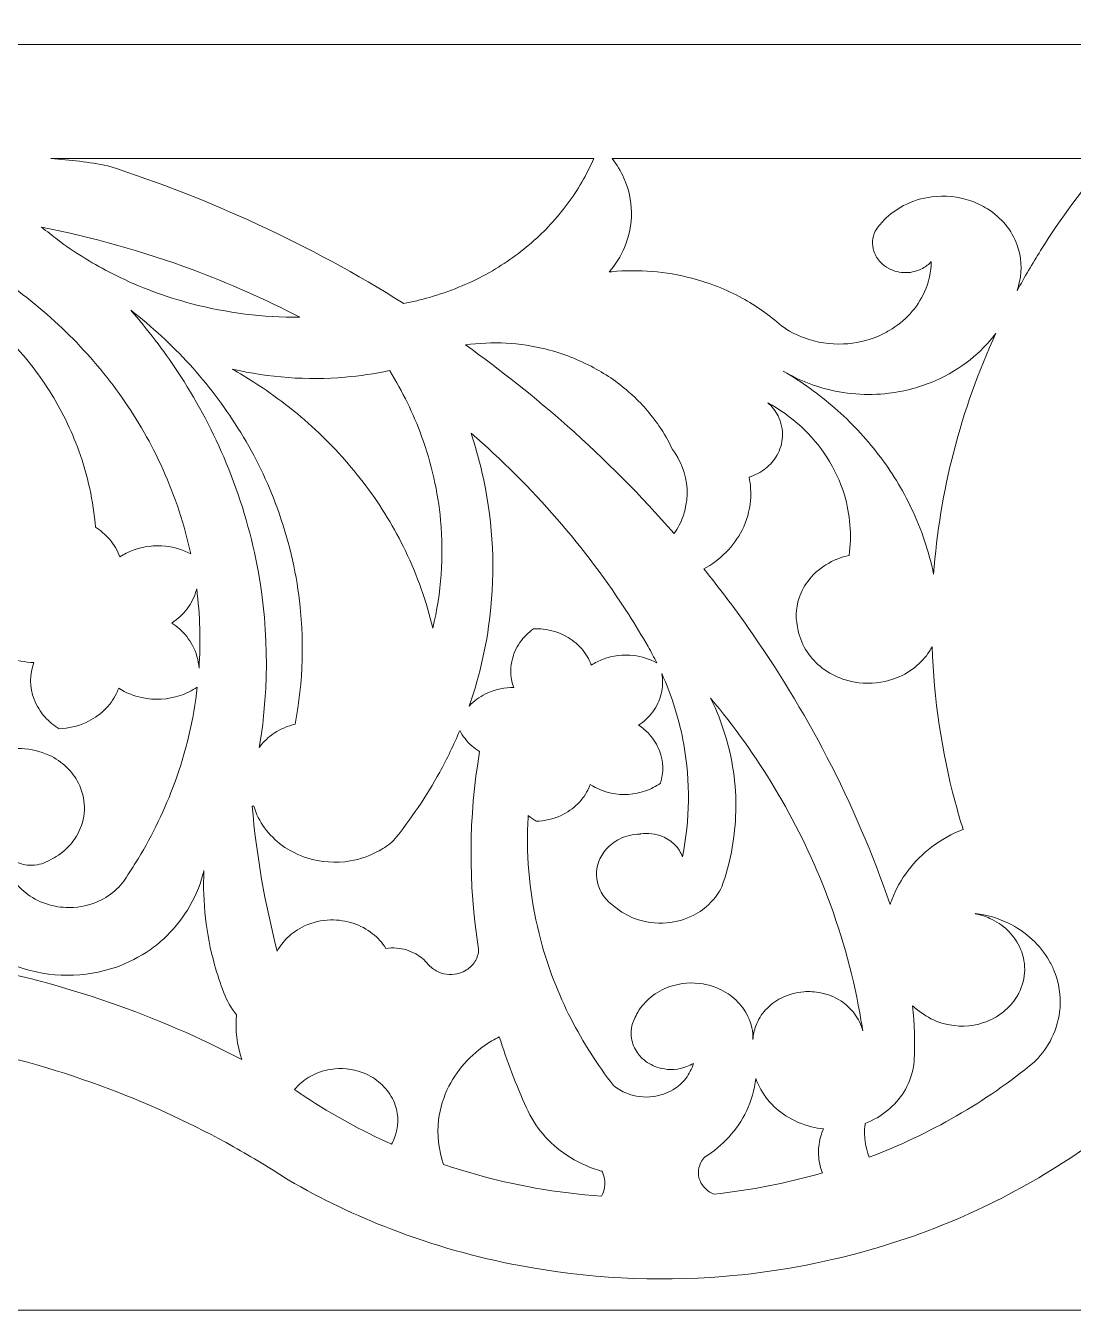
# Model space of a CAD drawing. Header units: millimetres. Extents: x 4600 to 4846, y 410 to 672.
# Drawn here: x 4747.3 to 4797.4, y 409.8 to 471.2 of the extents above; entities that cross this region are included whole.
import ezdxf

# ---------------------------------------------------------------- set-up
doc = ezdxf.new("R2010")
doc.units = ezdxf.units.MM
doc.header["$MEASUREMENT"] = 0
doc.layers.add('SITARA ALL', color=18, linetype='Continuous', true_color=0x000000)

msp = doc.modelspace()

# ---------------------------------------------------------------- linework, layer by layer
at = {"layer": 'SITARA ALL', "lineweight": 9}
for points, knots in [([(4600.273, 531.799), (4600.273, 531.799), (4844.273, 531.799), (4844.273, 531.799), (4844.273, 531.799), (4844.273, 409.799), (4844.273, 409.799), (4844.273, 409.799), (4600.273, 409.799), (4600.273, 409.799), (4600.273, 409.799), (4600.273, 531.799), (4600.273, 531.799)], [0, 0, 0, 0, 0.25, 0.25, 0.25, 0.5, 0.5, 0.5, 0.75, 0.75, 0.75, 1, 1, 1, 1]), ([(4702.275, 411.502), (4702.275, 411.502), (4702.417, 411.503), (4702.417, 411.503), (4703.358, 411.522), (4704.29, 411.686), (4705.18, 411.991), (4705.298, 412.032), (4705.416, 412.075), (4705.533, 412.121), (4706.31, 412.425), (4707.051, 412.817), (4707.739, 413.29), (4707.828, 413.351), (4707.915, 413.413), (4708.001, 413.476), (4708.774, 414.041), (4709.486, 414.682), (4710.129, 415.39), (4710.184, 415.451), (4710.239, 415.512), (4710.293, 415.574), (4711.071, 416.462), (4711.763, 417.422), (4712.36, 418.44), (4712.36, 418.44), (4712.413, 418.532), (4712.413, 418.532), (4712.427, 418.165), (4712.523, 417.807), (4712.694, 417.482), (4712.842, 417.2), (4713.04, 416.947), (4713.278, 416.735), (4713.531, 416.508), (4713.822, 416.326), (4714.138, 416.198), (4714.521, 416.043), (4714.931, 415.963), (4715.345, 415.963), (4715.786, 415.962), (4716.222, 416.053), (4716.626, 416.23), (4716.937, 416.366), (4717.223, 416.555), (4717.469, 416.788), (4717.644, 416.953), (4717.795, 417.142), (4717.92, 417.348), (4718.105, 417.652), (4718.221, 417.993), (4718.263, 418.347), (4718.31, 418.768), (4718.246, 419.194), (4718.078, 419.583), (4718.006, 419.75), (4717.916, 419.909), (4717.81, 420.058), (4720.059, 420.957), (4722.376, 421.676), (4724.739, 422.207), (4727.817, 422.898), (4730.958, 423.276), (4734.112, 423.332), (4737.513, 423.395), (4740.91, 423.086), (4744.244, 422.411), (4746.656, 421.922), (4749.026, 421.239), (4751.329, 420.368), (4753.366, 419.598), (4755.344, 418.678), (4757.246, 417.616), (4758.136, 417.119), (4759.007, 416.59), (4759.859, 416.031), (4761.442, 415.115), (4763.094, 414.327), (4764.802, 413.673), (4766.793, 412.911), (4768.848, 412.328), (4770.942, 411.933), (4774.146, 411.328), (4777.416, 411.155), (4780.665, 411.418), (4783.036, 411.609), (4785.382, 412.034), (4787.67, 412.685), (4789.544, 413.219), (4791.37, 413.908), (4793.13, 414.744), (4794.72, 415.5), (4796.249, 416.379), (4797.702, 417.374), (4798.182, 417.702), (4798.652, 418.043), (4799.114, 418.397), (4799.668, 418.863), (4800.166, 419.392), (4800.597, 419.974), (4801.034, 420.563), (4801.395, 421.205), (4801.671, 421.885), (4801.997, 422.689), (4802.194, 423.538), (4802.255, 424.404), (4802.269, 424.6), (4802.276, 424.796), (4802.275, 424.992), (4802.275, 424.992), (4802.273, 425.167), (4802.273, 425.167), (4802.273, 425.167), (4802.273, 470.299), (4802.273, 470.299), (4802.273, 470.299), (4702.275, 470.299), (4702.275, 470.299), (4702.275, 470.299), (4602.278, 470.299), (4602.278, 470.299), (4602.278, 470.299), (4602.278, 425.167), (4602.278, 425.167), (4602.278, 425.167), (4602.275, 424.992), (4602.275, 424.992), (4602.274, 424.052), (4602.434, 423.118), (4602.749, 422.232), (4602.997, 421.531), (4603.336, 420.866), (4603.755, 420.253), (4604.163, 419.656), (4604.64, 419.11), (4605.176, 418.625), (4605.262, 418.547), (4605.349, 418.471), (4605.437, 418.397), (4606.79, 417.362), (4608.22, 416.432), (4609.715, 415.615), (4611.373, 414.71), (4613.102, 413.942), (4614.885, 413.319), (4616.948, 412.597), (4619.071, 412.066), (4621.23, 411.732), (4625.228, 411.111), (4629.3, 411.158), (4633.282, 411.873), (4635.38, 412.249), (4637.439, 412.812), (4639.437, 413.555), (4641.169, 414.199), (4642.846, 414.981), (4644.453, 415.894), (4644.533, 415.94), (4644.612, 415.985), (4644.692, 416.031), (4646.452, 417.186), (4648.295, 418.211), (4650.205, 419.098), (4652.291, 420.067), (4654.448, 420.874), (4656.658, 421.514), (4659.324, 422.285), (4662.055, 422.815), (4664.816, 423.097), (4669.026, 423.528), (4673.277, 423.386), (4677.45, 422.674), (4679.969, 422.244), (4682.448, 421.605), (4684.86, 420.762), (4685.492, 420.542), (4686.119, 420.307), (4686.74, 420.058), (4686.543, 419.782), (4686.403, 419.47), (4686.33, 419.139), (4686.226, 418.67), (4686.265, 418.18), (4686.441, 417.733), (4686.493, 417.599), (4686.557, 417.47), (4686.631, 417.348), (4686.794, 417.078), (4687.004, 416.838), (4687.249, 416.64), (4687.522, 416.421), (4687.831, 416.25), (4688.163, 416.137), (4688.498, 416.022), (4688.851, 415.963), (4689.206, 415.963), (4689.641, 415.963), (4690.072, 416.051), (4690.472, 416.223), (4690.784, 416.358), (4691.071, 416.545), (4691.32, 416.778), (4691.553, 416.995), (4691.744, 417.253), (4691.886, 417.539), (4692.039, 417.848), (4692.125, 418.187), (4692.138, 418.532), (4692.728, 417.51), (4693.415, 416.547), (4694.187, 415.656), (4694.187, 415.656), (4694.258, 415.574), (4694.258, 415.574), (4694.884, 414.859), (4695.581, 414.209), (4696.338, 413.634), (4696.408, 413.581), (4696.478, 413.528), (4696.549, 413.476), (4697.216, 412.988), (4697.935, 412.579), (4698.694, 412.254), (4698.801, 412.208), (4698.909, 412.164), (4699.018, 412.121), (4699.834, 411.802), (4700.693, 411.604), (4701.566, 411.533), (4701.755, 411.517), (4701.944, 411.507), (4702.134, 411.503), (4702.134, 411.503), (4702.275, 411.502), (4702.275, 411.502)], [0, 0, 0, 0, 0.012821, 0.012821, 0.012821, 0.025641, 0.025641, 0.025641, 0.038462, 0.038462, 0.038462, 0.051282, 0.051282, 0.051282, 0.064103, 0.064103, 0.064103, 0.076923, 0.076923, 0.076923, 0.089744, 0.089744, 0.089744, 0.102564, 0.102564, 0.102564, 0.115385, 0.115385, 0.115385, 0.128205, 0.128205, 0.128205, 0.141026, 0.141026, 0.141026, 0.153846, 0.153846, 0.153846, 0.166667, 0.166667, 0.166667, 0.179487, 0.179487, 0.179487, 0.192308, 0.192308, 0.192308, 0.205128, 0.205128, 0.205128, 0.217949, 0.217949, 0.217949, 0.230769, 0.230769, 0.230769, 0.24359, 0.24359, 0.24359, 0.25641, 0.25641, 0.25641, 0.269231, 0.269231, 0.269231, 0.282051, 0.282051, 0.282051, 0.294872, 0.294872, 0.294872, 0.307692, 0.307692, 0.307692, 0.320513, 0.320513, 0.320513, 0.333333, 0.333333, 0.333333, 0.346154, 0.346154, 0.346154, 0.358974, 0.358974, 0.358974, 0.371795, 0.371795, 0.371795, 0.384615, 0.384615, 0.384615, 0.397436, 0.397436, 0.397436, 0.410256, 0.410256, 0.410256, 0.423077, 0.423077, 0.423077, 0.435897, 0.435897, 0.435897, 0.448718, 0.448718, 0.448718, 0.461538, 0.461538, 0.461538, 0.474359, 0.474359, 0.474359, 0.487179, 0.487179, 0.487179, 0.5, 0.5, 0.5, 0.512821, 0.512821, 0.512821, 0.525641, 0.525641, 0.525641, 0.538462, 0.538462, 0.538462, 0.551282, 0.551282, 0.551282, 0.564103, 0.564103, 0.564103, 0.576923, 0.576923, 0.576923, 0.589744, 0.589744, 0.589744, 0.602564, 0.602564, 0.602564, 0.615385, 0.615385, 0.615385, 0.628205, 0.628205, 0.628205, 0.641026, 0.641026, 0.641026, 0.653846, 0.653846, 0.653846, 0.666667, 0.666667, 0.666667, 0.679487, 0.679487, 0.679487, 0.692308, 0.692308, 0.692308, 0.705128, 0.705128, 0.705128, 0.717949, 0.717949, 0.717949, 0.730769, 0.730769, 0.730769, 0.74359, 0.74359, 0.74359, 0.75641, 0.75641, 0.75641, 0.769231, 0.769231, 0.769231, 0.782051, 0.782051, 0.782051, 0.794872, 0.794872, 0.794872, 0.807692, 0.807692, 0.807692, 0.820513, 0.820513, 0.820513, 0.833333, 0.833333, 0.833333, 0.846154, 0.846154, 0.846154, 0.858974, 0.858974, 0.858974, 0.871795, 0.871795, 0.871795, 0.884615, 0.884615, 0.884615, 0.897436, 0.897436, 0.897436, 0.910256, 0.910256, 0.910256, 0.923077, 0.923077, 0.923077, 0.935897, 0.935897, 0.935897, 0.948718, 0.948718, 0.948718, 0.961538, 0.961538, 0.961538, 0.974359, 0.974359, 0.974359, 0.987179, 0.987179, 0.987179, 1, 1, 1, 1]), ([(4765.381, 457.926), (4763.139, 459.333), (4760.81, 460.595), (4758.406, 461.705), (4756.072, 462.783), (4753.676, 463.719), (4751.229, 464.508), (4750.331, 464.68), (4749.423, 464.796), (4748.511, 464.856), (4748.511, 464.856), (4774.472, 464.856), (4774.472, 464.856), (4774.135, 464.081), (4773.71, 463.347), (4773.204, 462.67), (4772.706, 462.002), (4772.137, 461.39), (4771.508, 460.843), (4770.84, 460.263), (4770.112, 459.757), (4769.336, 459.331), (4768.476, 458.86), (4767.565, 458.486), (4766.621, 458.218), (4766.213, 458.101), (4765.799, 458.004), (4765.381, 457.926)], [0, 0, 0, 0, 0.111111, 0.111111, 0.111111, 0.222222, 0.222222, 0.222222, 0.333333, 0.333333, 0.333333, 0.444444, 0.444444, 0.444444, 0.555556, 0.555556, 0.555556, 0.666667, 0.666667, 0.666667, 0.777778, 0.777778, 0.777778, 0.888889, 0.888889, 0.888889, 1, 1, 1, 1]), ([(4783.445, 456.86), (4782.872, 457.371), (4782.242, 457.815), (4781.568, 458.182), (4780.809, 458.595), (4780.004, 458.914), (4779.168, 459.132), (4777.918, 459.459), (4776.622, 459.565), (4775.336, 459.445), (4775.293, 459.441), (4775.25, 459.437), (4775.207, 459.433), (4775.513, 459.784), (4775.762, 460.182), (4775.944, 460.61), (4776.168, 461.139), (4776.281, 461.709), (4776.274, 462.284), (4776.266, 462.846), (4776.144, 463.401), (4775.916, 463.915), (4775.766, 464.251), (4775.576, 464.567), (4775.349, 464.856), (4775.349, 464.856), (4799.091, 464.856), (4799.091, 464.856), (4797.899, 463.474), (4796.813, 462.004), (4795.843, 460.457), (4795.449, 459.829), (4795.076, 459.189), (4794.722, 458.537), (4794.765, 458.683), (4794.802, 458.831), (4794.833, 458.979), (4794.964, 459.556), (4794.927, 460.158), (4794.725, 460.714), (4794.596, 461.073), (4794.405, 461.406), (4794.161, 461.699), (4793.917, 461.992), (4793.628, 462.244), (4793.305, 462.447), (4793.053, 462.605), (4792.785, 462.734), (4792.504, 462.832), (4791.905, 463.038), (4791.267, 463.104), (4790.638, 463.024), (4790.167, 462.964), (4789.711, 462.822), (4789.289, 462.603), (4788.942, 462.423), (4788.626, 462.189), (4788.353, 461.91), (4788.193, 461.747), (4788.051, 461.569), (4787.927, 461.378), (4787.789, 461.081), (4787.768, 460.743), (4787.869, 460.43), (4787.935, 460.226), (4788.048, 460.04), (4788.198, 459.886), (4788.31, 459.772), (4788.439, 459.675), (4788.58, 459.6), (4788.834, 459.465), (4789.119, 459.396), (4789.407, 459.4), (4789.684, 459.403), (4789.957, 459.474), (4790.2, 459.606), (4790.357, 459.691), (4790.498, 459.803), (4790.616, 459.936), (4790.609, 459.435), (4790.499, 458.94), (4790.293, 458.483), (4790.121, 458.099), (4789.888, 457.746), (4789.603, 457.436), (4789.313, 457.12), (4788.977, 456.848), (4788.606, 456.631), (4788.44, 456.534), (4788.268, 456.447), (4788.091, 456.371), (4787.558, 456.143), (4786.988, 456.015), (4786.41, 455.99), (4785.776, 455.963), (4785.143, 456.06), (4784.548, 456.277), (4784.155, 456.419), (4783.784, 456.616), (4783.445, 456.86)], [0, 0, 0, 0, 0.030303, 0.030303, 0.030303, 0.060606, 0.060606, 0.060606, 0.090909, 0.090909, 0.090909, 0.121212, 0.121212, 0.121212, 0.151515, 0.151515, 0.151515, 0.181818, 0.181818, 0.181818, 0.212121, 0.212121, 0.212121, 0.242424, 0.242424, 0.242424, 0.272727, 0.272727, 0.272727, 0.30303, 0.30303, 0.30303, 0.333333, 0.333333, 0.333333, 0.363636, 0.363636, 0.363636, 0.393939, 0.393939, 0.393939, 0.424242, 0.424242, 0.424242, 0.454545, 0.454545, 0.454545, 0.484848, 0.484848, 0.484848, 0.515152, 0.515152, 0.515152, 0.545455, 0.545455, 0.545455, 0.575758, 0.575758, 0.575758, 0.606061, 0.606061, 0.606061, 0.636364, 0.636364, 0.636364, 0.666667, 0.666667, 0.666667, 0.69697, 0.69697, 0.69697, 0.727273, 0.727273, 0.727273, 0.757576, 0.757576, 0.757576, 0.787879, 0.787879, 0.787879, 0.818182, 0.818182, 0.818182, 0.848485, 0.848485, 0.848485, 0.878788, 0.878788, 0.878788, 0.909091, 0.909091, 0.909091, 0.939394, 0.939394, 0.939394, 0.969697, 0.969697, 0.969697, 1, 1, 1, 1]), ([(4751.805, 445.811), (4751.693, 446.122), (4751.524, 446.41), (4751.307, 446.66), (4751.115, 446.882), (4750.892, 447.074), (4750.643, 447.23), (4750.54, 448.479), (4750.271, 449.708), (4749.843, 450.886), (4749.479, 451.891), (4749.006, 452.852), (4748.434, 453.754), (4747.879, 454.629), (4747.238, 455.446), (4746.521, 456.193), (4745.792, 456.951), (4744.993, 457.638), (4744.133, 458.244), (4743.219, 458.89), (4742.244, 459.445), (4741.222, 459.902), (4741.179, 459.921), (4741.136, 459.941), (4741.093, 459.96), (4740.049, 460.253), (4738.959, 460.35), (4737.879, 460.245), (4737.243, 460.184), (4736.615, 460.052), (4736.007, 459.852), (4736.605, 460.235), (4737.251, 460.538), (4737.928, 460.755), (4738.843, 461.048), (4739.801, 461.185), (4740.762, 461.161), (4741.664, 461.14), (4742.557, 460.977), (4743.408, 460.677), (4744.066, 460.446), (4744.691, 460.131), (4745.268, 459.74), (4745.501, 459.581), (4745.726, 459.41), (4745.941, 459.227), (4747.046, 458.488), (4748.086, 457.656), (4749.049, 456.741), (4749.991, 455.845), (4750.853, 454.868), (4751.625, 453.821), (4752.401, 452.767), (4753.078, 451.643), (4753.646, 450.464), (4754.262, 449.185), (4754.742, 447.845), (4755.078, 446.467), (4755.119, 446.298), (4755.158, 446.128), (4755.195, 445.958), (4754.818, 446.156), (4754.408, 446.28), (4753.986, 446.324), (4753.463, 446.379), (4752.934, 446.313), (4752.44, 446.131), (4752.218, 446.048), (4752.005, 445.941), (4751.805, 445.811)], [0, 0, 0, 0, 0.043478, 0.043478, 0.043478, 0.086957, 0.086957, 0.086957, 0.130435, 0.130435, 0.130435, 0.173913, 0.173913, 0.173913, 0.217391, 0.217391, 0.217391, 0.26087, 0.26087, 0.26087, 0.304348, 0.304348, 0.304348, 0.347826, 0.347826, 0.347826, 0.391304, 0.391304, 0.391304, 0.434783, 0.434783, 0.434783, 0.478261, 0.478261, 0.478261, 0.521739, 0.521739, 0.521739, 0.565217, 0.565217, 0.565217, 0.608696, 0.608696, 0.608696, 0.652174, 0.652174, 0.652174, 0.695652, 0.695652, 0.695652, 0.73913, 0.73913, 0.73913, 0.782609, 0.782609, 0.782609, 0.826087, 0.826087, 0.826087, 0.869565, 0.869565, 0.869565, 0.913043, 0.913043, 0.913043, 0.956522, 0.956522, 0.956522, 1, 1, 1, 1]), ([(4749.129, 460.751), (4749.129, 460.751), (4748.835, 460.964), (4748.835, 460.964), (4748.58, 461.17), (4748.322, 461.372), (4748.06, 461.57), (4750.512, 461.092), (4752.922, 460.415), (4755.265, 459.548), (4757.025, 458.895), (4758.744, 458.133), (4760.409, 457.266), (4758.666, 457.256), (4756.929, 457.474), (4755.242, 457.917), (4753.984, 458.246), (4752.762, 458.703), (4751.596, 459.28), (4750.737, 459.705), (4749.912, 460.197), (4749.129, 460.751)], [0, 0, 0, 0, 0.142857, 0.142857, 0.142857, 0.285714, 0.285714, 0.285714, 0.428571, 0.428571, 0.428571, 0.571429, 0.571429, 0.571429, 0.714286, 0.714286, 0.714286, 0.857143, 0.857143, 0.857143, 1, 1, 1, 1]), ([(4758.475, 436.701), (4758.975, 439.689), (4758.918, 442.744), (4758.307, 445.711), (4757.962, 447.386), (4757.448, 449.021), (4756.772, 450.592), (4756.158, 452.017), (4755.419, 453.385), (4754.563, 454.679), (4753.885, 455.703), (4753.14, 456.68), (4752.331, 457.603), (4753.341, 456.818), (4754.283, 455.949), (4755.146, 455.004), (4756.005, 454.063), (4756.778, 453.047), (4757.456, 451.969), (4758.166, 450.841), (4758.763, 449.645), (4759.24, 448.4), (4759.785, 446.974), (4760.162, 445.49), (4760.364, 443.977), (4760.636, 441.928), (4760.577, 439.848), (4760.191, 437.818), (4759.835, 437.736), (4759.497, 437.591), (4759.192, 437.39), (4758.925, 437.213), (4758.69, 436.99), (4758.498, 436.733), (4758.498, 436.733), (4758.475, 436.701), (4758.475, 436.701)], [0, 0, 0, 0, 0.083333, 0.083333, 0.083333, 0.166667, 0.166667, 0.166667, 0.25, 0.25, 0.25, 0.333333, 0.333333, 0.333333, 0.416667, 0.416667, 0.416667, 0.5, 0.5, 0.5, 0.583333, 0.583333, 0.583333, 0.666667, 0.666667, 0.666667, 0.75, 0.75, 0.75, 0.833333, 0.833333, 0.833333, 0.916667, 0.916667, 0.916667, 1, 1, 1, 1]), ([(4790.725, 444.984), (4790.501, 446.067), (4790.148, 447.118), (4789.673, 448.116), (4789.235, 449.036), (4788.702, 449.907), (4788.081, 450.714), (4787.465, 451.516), (4786.771, 452.255), (4786.009, 452.92), (4785.243, 453.589), (4784.415, 454.184), (4783.537, 454.698), (4784.13, 454.341), (4784.768, 454.065), (4785.434, 453.878), (4786.46, 453.59), (4787.532, 453.508), (4788.59, 453.636), (4789.361, 453.729), (4790.115, 453.934), (4790.826, 454.246), (4791.413, 454.503), (4791.965, 454.834), (4792.467, 455.233), (4792.925, 455.596), (4793.335, 456.015), (4793.687, 456.481), (4793.687, 456.481), (4793.709, 456.51), (4793.709, 456.51), (4792.867, 454.683), (4792.19, 452.784), (4791.687, 450.836), (4791.191, 448.918), (4790.869, 446.96), (4790.725, 444.984)], [0, 0, 0, 0, 0.083333, 0.083333, 0.083333, 0.166667, 0.166667, 0.166667, 0.25, 0.25, 0.25, 0.333333, 0.333333, 0.333333, 0.416667, 0.416667, 0.416667, 0.5, 0.5, 0.5, 0.583333, 0.583333, 0.583333, 0.666667, 0.666667, 0.666667, 0.75, 0.75, 0.75, 0.833333, 0.833333, 0.833333, 0.916667, 0.916667, 0.916667, 1, 1, 1, 1]), ([(4778.319, 446.927), (4776.726, 448.748), (4775.018, 450.466), (4773.206, 452.071), (4771.652, 453.448), (4770.026, 454.742), (4768.336, 455.947), (4769.628, 456.126), (4770.943, 456.054), (4772.209, 455.736), (4772.998, 455.538), (4773.759, 455.243), (4774.475, 454.856), (4775.11, 454.513), (4775.703, 454.097), (4776.24, 453.615), (4776.75, 453.159), (4777.203, 452.644), (4777.589, 452.08), (4777.835, 451.721), (4778.051, 451.344), (4778.236, 450.951), (4778.485, 450.619), (4778.674, 450.246), (4778.794, 449.849), (4779, 449.167), (4778.983, 448.437), (4778.747, 447.765), (4778.642, 447.468), (4778.498, 447.186), (4778.319, 446.927)], [0, 0, 0, 0, 0.1, 0.1, 0.1, 0.2, 0.2, 0.2, 0.3, 0.3, 0.3, 0.4, 0.4, 0.4, 0.5, 0.5, 0.5, 0.6, 0.6, 0.6, 0.7, 0.7, 0.7, 0.8, 0.8, 0.8, 0.9, 0.9, 0.9, 1, 1, 1, 1]), ([(4766.773, 442.412), (4766.471, 443.684), (4766.033, 444.919), (4765.466, 446.096), (4764.938, 447.191), (4764.306, 448.232), (4763.578, 449.206), (4762.853, 450.174), (4762.042, 451.074), (4761.155, 451.895), (4760.244, 452.737), (4759.261, 453.496), (4758.217, 454.164), (4757.876, 454.383), (4757.528, 454.592), (4757.174, 454.791), (4758.943, 454.379), (4760.765, 454.248), (4762.574, 454.404), (4763.284, 454.465), (4763.989, 454.57), (4764.686, 454.718), (4764.686, 454.718), (4764.711, 454.701), (4764.711, 454.701), (4765.329, 453.715), (4765.841, 452.667), (4766.24, 451.575), (4766.713, 450.281), (4767.017, 448.931), (4767.144, 447.56), (4767.302, 445.835), (4767.177, 444.096), (4766.773, 442.412)], [0, 0, 0, 0, 0.090909, 0.090909, 0.090909, 0.181818, 0.181818, 0.181818, 0.272727, 0.272727, 0.272727, 0.363636, 0.363636, 0.363636, 0.454545, 0.454545, 0.454545, 0.545455, 0.545455, 0.545455, 0.636364, 0.636364, 0.636364, 0.727273, 0.727273, 0.727273, 0.818182, 0.818182, 0.818182, 0.909091, 0.909091, 0.909091, 1, 1, 1, 1]), ([(4788.648, 429.19), (4787.816, 431.614), (4786.806, 433.972), (4785.624, 436.245), (4784.504, 438.401), (4783.239, 440.477), (4781.836, 442.461), (4781.166, 443.408), (4780.466, 444.335), (4779.738, 445.238), (4780.131, 445.451), (4780.49, 445.72), (4780.804, 446.038), (4781.111, 446.347), (4781.367, 446.702), (4781.564, 447.091), (4781.787, 447.531), (4781.924, 448.01), (4781.968, 448.503), (4782.001, 448.879), (4781.977, 449.257), (4781.899, 449.626), (4782.186, 449.715), (4782.455, 449.857), (4782.692, 450.043), (4782.908, 450.214), (4783.09, 450.424), (4783.229, 450.662), (4783.387, 450.935), (4783.479, 451.242), (4783.496, 451.557), (4783.513, 451.9), (4783.44, 452.242), (4783.285, 452.549), (4783.163, 452.79), (4782.996, 453.005), (4782.794, 453.185), (4783.369, 452.869), (4783.904, 452.484), (4784.386, 452.04), (4784.857, 451.607), (4785.271, 451.116), (4785.619, 450.58), (4785.981, 450.021), (4786.263, 449.415), (4786.456, 448.778), (4786.74, 447.84), (4786.817, 446.852), (4786.683, 445.882), (4786.292, 445.8), (4785.919, 445.651), (4785.579, 445.441), (4785.283, 445.259), (4785.02, 445.029), (4784.8, 444.76), (4784.578, 444.491), (4784.407, 444.183), (4784.296, 443.853), (4784.126, 443.343), (4784.111, 442.795), (4784.255, 442.277), (4784.331, 441.917), (4784.474, 441.575), (4784.678, 441.268), (4784.874, 440.974), (4785.117, 440.714), (4785.398, 440.5), (4785.707, 440.264), (4786.053, 440.082), (4786.422, 439.96), (4786.66, 439.881), (4786.905, 439.827), (4787.153, 439.798), (4787.714, 439.731), (4788.283, 439.793), (4788.816, 439.979), (4789.182, 440.106), (4789.524, 440.293), (4789.828, 440.533), (4790.103, 440.75), (4790.34, 441.011), (4790.529, 441.305), (4790.574, 441.376), (4790.617, 441.448), (4790.656, 441.523), (4790.739, 439.018), (4791.108, 436.531), (4791.755, 434.109), (4791.873, 433.666), (4792, 433.226), (4792.136, 432.788), (4791.602, 432.576), (4791.099, 432.293), (4790.64, 431.947), (4790.214, 431.626), (4789.833, 431.248), (4789.509, 430.825), (4789.182, 430.399), (4788.92, 429.928), (4788.73, 429.426), (4788.701, 429.348), (4788.673, 429.269), (4788.648, 429.19)], [0, 0, 0, 0, 0.029412, 0.029412, 0.029412, 0.058824, 0.058824, 0.058824, 0.088235, 0.088235, 0.088235, 0.117647, 0.117647, 0.117647, 0.147059, 0.147059, 0.147059, 0.176471, 0.176471, 0.176471, 0.205882, 0.205882, 0.205882, 0.235294, 0.235294, 0.235294, 0.264706, 0.264706, 0.264706, 0.294118, 0.294118, 0.294118, 0.323529, 0.323529, 0.323529, 0.352941, 0.352941, 0.352941, 0.382353, 0.382353, 0.382353, 0.411765, 0.411765, 0.411765, 0.441176, 0.441176, 0.441176, 0.470588, 0.470588, 0.470588, 0.5, 0.5, 0.5, 0.529412, 0.529412, 0.529412, 0.558824, 0.558824, 0.558824, 0.588235, 0.588235, 0.588235, 0.617647, 0.617647, 0.617647, 0.647059, 0.647059, 0.647059, 0.676471, 0.676471, 0.676471, 0.705882, 0.705882, 0.705882, 0.735294, 0.735294, 0.735294, 0.764706, 0.764706, 0.764706, 0.794118, 0.794118, 0.794118, 0.823529, 0.823529, 0.823529, 0.852941, 0.852941, 0.852941, 0.882353, 0.882353, 0.882353, 0.911765, 0.911765, 0.911765, 0.941176, 0.941176, 0.941176, 0.970588, 0.970588, 0.970588, 1, 1, 1, 1]), ([(4768.511, 438.678), (4769.046, 440.204), (4769.396, 441.79), (4769.553, 443.4), (4769.763, 445.569), (4769.618, 447.758), (4769.123, 449.881), (4768.978, 450.503), (4768.804, 451.118), (4768.601, 451.724), (4770.066, 450.462), (4771.439, 449.096), (4772.71, 447.637), (4773.965, 446.196), (4775.112, 444.664), (4776.142, 443.054), (4776.463, 442.551), (4776.773, 442.041), (4777.07, 441.524), (4777.216, 441.268), (4777.354, 441.008), (4777.485, 440.744), (4777.141, 440.934), (4776.764, 441.054), (4776.374, 441.1), (4775.881, 441.158), (4775.382, 441.098), (4774.918, 440.924), (4774.72, 440.849), (4774.531, 440.753), (4774.353, 440.638), (4774.248, 440.929), (4774.088, 441.198), (4773.882, 441.43), (4773.671, 441.669), (4773.419, 441.869), (4773.138, 442.021), (4772.801, 442.203), (4772.432, 442.318), (4772.051, 442.361), (4771.9, 442.378), (4771.747, 442.384), (4771.595, 442.378), (4771.339, 442.199), (4771.117, 441.976), (4770.939, 441.72), (4770.75, 441.449), (4770.619, 441.142), (4770.552, 440.818), (4770.469, 440.404), (4770.499, 439.974), (4770.641, 439.576), (4770.217, 439.576), (4769.798, 439.488), (4769.41, 439.316), (4769.109, 439.183), (4768.835, 438.997), (4768.599, 438.768), (4768.569, 438.739), (4768.539, 438.709), (4768.511, 438.678)], [0, 0, 0, 0, 0.05, 0.05, 0.05, 0.1, 0.1, 0.1, 0.15, 0.15, 0.15, 0.2, 0.2, 0.2, 0.25, 0.25, 0.25, 0.3, 0.3, 0.3, 0.35, 0.35, 0.35, 0.4, 0.4, 0.4, 0.45, 0.45, 0.45, 0.5, 0.5, 0.5, 0.55, 0.55, 0.55, 0.6, 0.6, 0.6, 0.65, 0.65, 0.65, 0.7, 0.7, 0.7, 0.75, 0.75, 0.75, 0.8, 0.8, 0.8, 0.85, 0.85, 0.85, 0.9, 0.9, 0.9, 0.95, 0.95, 0.95, 1, 1, 1, 1]), ([(4755.592, 440.489), (4755.568, 440.872), (4755.462, 441.245), (4755.281, 441.583), (4755.121, 441.879), (4754.912, 442.145), (4754.661, 442.368), (4754.545, 442.473), (4754.421, 442.568), (4754.291, 442.653), (4754.57, 442.835), (4754.816, 443.063), (4755.018, 443.328), (4755.223, 443.597), (4755.375, 443.902), (4755.466, 444.228), (4755.471, 444.246), (4755.476, 444.265), (4755.481, 444.284), (4755.64, 443.026), (4755.677, 441.754), (4755.592, 440.489)], [0, 0, 0, 0, 0.142857, 0.142857, 0.142857, 0.285714, 0.285714, 0.285714, 0.428571, 0.428571, 0.428571, 0.571429, 0.571429, 0.571429, 0.714286, 0.714286, 0.714286, 0.857143, 0.857143, 0.857143, 1, 1, 1, 1]), ([(4752.191, 430.617), (4752.03, 430.331), (4751.82, 430.074), (4751.573, 429.858), (4751.3, 429.62), (4750.989, 429.43), (4750.653, 429.296), (4750.2, 429.116), (4749.714, 429.033), (4749.227, 429.054), (4749.056, 429.062), (4748.886, 429.081), (4748.719, 429.113), (4748.332, 429.187), (4747.961, 429.328), (4747.624, 429.53), (4747.329, 429.707), (4747.066, 429.932), (4746.846, 430.197), (4746.629, 430.457), (4746.462, 430.755), (4746.353, 431.076), (4746.278, 431.299), (4746.233, 431.53), (4746.219, 431.764), (4746.334, 431.592), (4746.484, 431.445), (4746.659, 431.334), (4746.876, 431.196), (4747.122, 431.11), (4747.378, 431.083), (4747.689, 431.049), (4748.004, 431.1), (4748.288, 431.233), (4748.337, 431.256), (4748.384, 431.281), (4748.43, 431.308), (4748.738, 431.453), (4749.021, 431.647), (4749.267, 431.883), (4749.507, 432.115), (4749.705, 432.387), (4749.851, 432.687), (4750.028, 433.052), (4750.117, 433.453), (4750.111, 433.859), (4750.104, 434.256), (4750.007, 434.646), (4749.827, 434.999), (4749.684, 435.279), (4749.495, 435.534), (4749.269, 435.752), (4749.018, 435.993), (4748.729, 436.191), (4748.414, 436.337), (4748, 436.528), (4747.552, 436.633), (4747.097, 436.647), (4746.615, 436.663), (4746.136, 436.577), (4745.691, 436.395), (4745.359, 436.259), (4745.054, 436.068), (4744.786, 435.83), (4744.608, 435.671), (4744.45, 435.49), (4744.317, 435.292), (4744.739, 436.517), (4744.987, 437.795), (4745.053, 439.089), (4745.109, 440.182), (4745.033, 441.278), (4744.828, 442.353), (4745.007, 442.055), (4745.236, 441.79), (4745.504, 441.567), (4745.797, 441.325), (4746.128, 441.133), (4746.484, 440.999), (4746.869, 440.854), (4747.276, 440.775), (4747.687, 440.765), (4747.482, 440.196), (4747.488, 439.572), (4747.704, 439.006), (4747.823, 438.694), (4747.999, 438.408), (4748.223, 438.16), (4748.419, 437.941), (4748.647, 437.753), (4748.899, 437.602), (4749.344, 437.615), (4749.782, 437.716), (4750.187, 437.899), (4750.509, 438.044), (4750.804, 438.243), (4751.059, 438.487), (4751.298, 438.715), (4751.494, 438.984), (4751.64, 439.28), (4751.681, 439.364), (4751.717, 439.449), (4751.749, 439.537), (4752.09, 439.32), (4752.466, 439.167), (4752.861, 439.084), (4753.471, 438.955), (4754.104, 438.991), (4754.695, 439.188), (4754.984, 439.284), (4755.258, 439.42), (4755.51, 439.592), (4755.332, 438.033), (4754.97, 436.501), (4754.431, 435.027), (4753.967, 433.756), (4753.379, 432.534), (4752.676, 431.378), (4752.52, 431.121), (4752.358, 430.867), (4752.191, 430.617)], [0, 0, 0, 0, 0.025, 0.025, 0.025, 0.05, 0.05, 0.05, 0.075, 0.075, 0.075, 0.1, 0.1, 0.1, 0.125, 0.125, 0.125, 0.15, 0.15, 0.15, 0.175, 0.175, 0.175, 0.2, 0.2, 0.2, 0.225, 0.225, 0.225, 0.25, 0.25, 0.25, 0.275, 0.275, 0.275, 0.3, 0.3, 0.3, 0.325, 0.325, 0.325, 0.35, 0.35, 0.35, 0.375, 0.375, 0.375, 0.4, 0.4, 0.4, 0.425, 0.425, 0.425, 0.45, 0.45, 0.45, 0.475, 0.475, 0.475, 0.5, 0.5, 0.5, 0.525, 0.525, 0.525, 0.55, 0.55, 0.55, 0.575, 0.575, 0.575, 0.6, 0.6, 0.6, 0.625, 0.625, 0.625, 0.65, 0.65, 0.65, 0.675, 0.675, 0.675, 0.7, 0.7, 0.7, 0.725, 0.725, 0.725, 0.75, 0.75, 0.75, 0.775, 0.775, 0.775, 0.8, 0.8, 0.8, 0.825, 0.825, 0.825, 0.85, 0.85, 0.85, 0.875, 0.875, 0.875, 0.9, 0.9, 0.9, 0.925, 0.925, 0.925, 0.95, 0.95, 0.95, 0.975, 0.975, 0.975, 1, 1, 1, 1]), ([(4775.419, 420.542), (4774.641, 421.539), (4773.96, 422.607), (4773.383, 423.732), (4772.771, 424.929), (4772.286, 426.187), (4771.937, 427.485), (4771.471, 429.22), (4771.26, 431.014), (4771.31, 432.809), (4771.316, 433.021), (4771.326, 433.233), (4771.339, 433.444), (4771.455, 433.344), (4771.58, 433.254), (4771.711, 433.175), (4772.125, 433.187), (4772.531, 433.283), (4772.907, 433.457), (4773.205, 433.594), (4773.476, 433.782), (4773.709, 434.013), (4773.929, 434.231), (4774.107, 434.488), (4774.235, 434.77), (4774.26, 434.824), (4774.282, 434.879), (4774.302, 434.934), (4774.609, 434.734), (4774.95, 434.593), (4775.309, 434.518), (4775.854, 434.404), (4776.419, 434.44), (4776.945, 434.623), (4777.201, 434.712), (4777.443, 434.837), (4777.664, 434.994), (4777.824, 435.499), (4777.808, 436.043), (4777.619, 436.537), (4777.506, 436.832), (4777.338, 437.103), (4777.124, 437.335), (4776.973, 437.5), (4776.802, 437.646), (4776.616, 437.769), (4776.876, 437.939), (4777.104, 438.153), (4777.29, 438.402), (4777.483, 438.66), (4777.622, 438.954), (4777.699, 439.267), (4777.777, 439.587), (4777.785, 439.92), (4777.722, 440.243), (4778.212, 439.158), (4778.567, 438.016), (4778.778, 436.845), (4779.099, 435.066), (4779.077, 433.242), (4778.715, 431.472), (4778.638, 431.686), (4778.516, 431.881), (4778.357, 432.044), (4778.187, 432.219), (4777.982, 432.356), (4777.756, 432.449), (4777.425, 432.584), (4777.063, 432.626), (4776.71, 432.57), (4776.71, 432.57), (4776.684, 432.566), (4776.684, 432.566), (4776.345, 432.56), (4776.01, 432.479), (4775.706, 432.328), (4775.465, 432.21), (4775.25, 432.046), (4775.072, 431.846), (4774.906, 431.661), (4774.779, 431.444), (4774.699, 431.209), (4774.56, 430.804), (4774.574, 430.362), (4774.739, 429.966), (4774.84, 429.726), (4774.989, 429.509), (4775.176, 429.328), (4775.274, 429.234), (4775.381, 429.149), (4775.495, 429.075), (4775.772, 428.844), (4776.086, 428.661), (4776.423, 428.533), (4776.917, 428.345), (4777.448, 428.272), (4777.974, 428.318), (4778.408, 428.356), (4778.83, 428.475), (4779.219, 428.67), (4779.532, 428.827), (4779.817, 429.035), (4780.062, 429.285), (4780.28, 429.508), (4780.46, 429.765), (4780.596, 430.046), (4780.983, 431.13), (4781.206, 432.265), (4781.258, 433.415), (4781.314, 434.693), (4781.156, 435.971), (4780.79, 437.196), (4780.599, 437.838), (4780.354, 438.461), (4780.058, 439.061), (4781.19, 437.712), (4782.215, 436.276), (4783.123, 434.767), (4784.064, 433.204), (4784.872, 431.564), (4785.537, 429.865), (4786.277, 427.973), (4786.832, 426.014), (4787.194, 424.014), (4787.246, 423.728), (4787.294, 423.441), (4787.337, 423.153), (4787.263, 423.449), (4787.131, 423.728), (4786.947, 423.973), (4786.765, 424.217), (4786.539, 424.426), (4786.283, 424.59), (4785.989, 424.778), (4785.662, 424.91), (4785.32, 424.978), (4785.054, 425.031), (4784.782, 425.048), (4784.511, 425.026), (4784.133, 424.997), (4783.765, 424.893), (4783.427, 424.72), (4783.151, 424.579), (4782.903, 424.39), (4782.693, 424.162), (4782.491, 423.942), (4782.332, 423.685), (4782.226, 423.405), (4782.145, 423.191), (4782.098, 422.966), (4782.086, 422.738), (4782.095, 423.123), (4782.012, 423.504), (4781.844, 423.851), (4781.705, 424.139), (4781.515, 424.399), (4781.284, 424.619), (4781.041, 424.849), (4780.761, 425.036), (4780.455, 425.172), (4780.217, 425.278), (4779.968, 425.354), (4779.712, 425.398), (4779.177, 425.492), (4778.626, 425.448), (4778.112, 425.271), (4777.781, 425.157), (4777.473, 424.987), (4777.201, 424.766), (4776.955, 424.568), (4776.746, 424.328), (4776.583, 424.057), (4776.52, 423.951), (4776.464, 423.841), (4776.417, 423.727), (4776.278, 423.439), (4776.23, 423.117), (4776.278, 422.802), (4776.317, 422.549), (4776.415, 422.309), (4776.565, 422.101), (4776.672, 421.952), (4776.801, 421.82), (4776.947, 421.71), (4777.17, 421.544), (4777.424, 421.426), (4777.695, 421.364), (4778.103, 421.27), (4778.53, 421.299), (4778.922, 421.45), (4779.03, 421.492), (4779.134, 421.543), (4779.234, 421.604), (4779.164, 421.341), (4779.041, 421.095), (4778.873, 420.882), (4778.703, 420.665), (4778.494, 420.481), (4778.257, 420.34), (4777.97, 420.17), (4777.651, 420.06), (4777.321, 420.016), (4776.889, 419.958), (4776.45, 420.012), (4776.046, 420.172), (4775.819, 420.262), (4775.607, 420.387), (4775.419, 420.542)], [0, 0, 0, 0, 0.014493, 0.014493, 0.014493, 0.028986, 0.028986, 0.028986, 0.043478, 0.043478, 0.043478, 0.057971, 0.057971, 0.057971, 0.072464, 0.072464, 0.072464, 0.086957, 0.086957, 0.086957, 0.101449, 0.101449, 0.101449, 0.115942, 0.115942, 0.115942, 0.130435, 0.130435, 0.130435, 0.144928, 0.144928, 0.144928, 0.15942, 0.15942, 0.15942, 0.173913, 0.173913, 0.173913, 0.188406, 0.188406, 0.188406, 0.202899, 0.202899, 0.202899, 0.217391, 0.217391, 0.217391, 0.231884, 0.231884, 0.231884, 0.246377, 0.246377, 0.246377, 0.26087, 0.26087, 0.26087, 0.275362, 0.275362, 0.275362, 0.289855, 0.289855, 0.289855, 0.304348, 0.304348, 0.304348, 0.318841, 0.318841, 0.318841, 0.333333, 0.333333, 0.333333, 0.347826, 0.347826, 0.347826, 0.362319, 0.362319, 0.362319, 0.376812, 0.376812, 0.376812, 0.391304, 0.391304, 0.391304, 0.405797, 0.405797, 0.405797, 0.42029, 0.42029, 0.42029, 0.434783, 0.434783, 0.434783, 0.449275, 0.449275, 0.449275, 0.463768, 0.463768, 0.463768, 0.478261, 0.478261, 0.478261, 0.492754, 0.492754, 0.492754, 0.507246, 0.507246, 0.507246, 0.521739, 0.521739, 0.521739, 0.536232, 0.536232, 0.536232, 0.550725, 0.550725, 0.550725, 0.565217, 0.565217, 0.565217, 0.57971, 0.57971, 0.57971, 0.594203, 0.594203, 0.594203, 0.608696, 0.608696, 0.608696, 0.623188, 0.623188, 0.623188, 0.637681, 0.637681, 0.637681, 0.652174, 0.652174, 0.652174, 0.666667, 0.666667, 0.666667, 0.681159, 0.681159, 0.681159, 0.695652, 0.695652, 0.695652, 0.710145, 0.710145, 0.710145, 0.724638, 0.724638, 0.724638, 0.73913, 0.73913, 0.73913, 0.753623, 0.753623, 0.753623, 0.768116, 0.768116, 0.768116, 0.782609, 0.782609, 0.782609, 0.797101, 0.797101, 0.797101, 0.811594, 0.811594, 0.811594, 0.826087, 0.826087, 0.826087, 0.84058, 0.84058, 0.84058, 0.855072, 0.855072, 0.855072, 0.869565, 0.869565, 0.869565, 0.884058, 0.884058, 0.884058, 0.898551, 0.898551, 0.898551, 0.913043, 0.913043, 0.913043, 0.927536, 0.927536, 0.927536, 0.942029, 0.942029, 0.942029, 0.956522, 0.956522, 0.956522, 0.971014, 0.971014, 0.971014, 0.985507, 0.985507, 0.985507, 1, 1, 1, 1]), ([(4766.559, 426.333), (4766.393, 426.537), (4766.189, 426.707), (4765.959, 426.835), (4765.675, 426.992), (4765.36, 427.088), (4765.036, 427.114), (4764.864, 427.128), (4764.692, 427.124), (4764.522, 427.1), (4764.355, 427.369), (4764.142, 427.606), (4763.894, 427.802), (4763.617, 428.02), (4763.304, 428.188), (4762.969, 428.297), (4762.62, 428.412), (4762.253, 428.466), (4761.885, 428.457), (4761.455, 428.447), (4761.032, 428.35), (4760.641, 428.171), (4760.335, 428.031), (4760.055, 427.84), (4759.814, 427.605), (4759.623, 427.418), (4759.462, 427.205), (4759.335, 426.97), (4758.74, 429.244), (4758.338, 431.563), (4758.133, 433.904), (4758.133, 433.904), (4758.208, 433.904), (4758.208, 433.904), (4758.322, 433.528), (4758.499, 433.174), (4758.731, 432.857), (4758.965, 432.537), (4759.247, 432.257), (4759.567, 432.024), (4759.928, 431.763), (4760.327, 431.562), (4760.751, 431.427), (4761.42, 431.215), (4762.129, 431.164), (4762.82, 431.28), (4763.305, 431.36), (4763.772, 431.523), (4764.202, 431.762), (4764.45, 431.9), (4764.683, 432.064), (4764.897, 432.252), (4765.73, 433.274), (4766.469, 434.37), (4767.105, 435.526), (4767.459, 436.172), (4767.779, 436.835), (4768.064, 437.515), (4768.21, 437.239), (4768.404, 436.992), (4768.637, 436.786), (4768.754, 436.682), (4768.88, 436.588), (4769.013, 436.505), (4768.48, 433.382), (4768.463, 430.193), (4768.963, 427.064), (4768.962, 426.853), (4768.901, 426.647), (4768.789, 426.468), (4768.686, 426.306), (4768.548, 426.17), (4768.385, 426.069), (4768.281, 426.004), (4768.168, 425.953), (4768.051, 425.917), (4767.726, 425.819), (4767.378, 425.836), (4767.065, 425.965), (4766.881, 426.041), (4766.716, 426.157), (4766.583, 426.305), (4766.575, 426.314), (4766.567, 426.323), (4766.559, 426.333)], [0, 0, 0, 0, 0.035714, 0.035714, 0.035714, 0.071429, 0.071429, 0.071429, 0.107143, 0.107143, 0.107143, 0.142857, 0.142857, 0.142857, 0.178571, 0.178571, 0.178571, 0.214286, 0.214286, 0.214286, 0.25, 0.25, 0.25, 0.285714, 0.285714, 0.285714, 0.321429, 0.321429, 0.321429, 0.357143, 0.357143, 0.357143, 0.392857, 0.392857, 0.392857, 0.428571, 0.428571, 0.428571, 0.464286, 0.464286, 0.464286, 0.5, 0.5, 0.5, 0.535714, 0.535714, 0.535714, 0.571429, 0.571429, 0.571429, 0.607143, 0.607143, 0.607143, 0.642857, 0.642857, 0.642857, 0.678571, 0.678571, 0.678571, 0.714286, 0.714286, 0.714286, 0.75, 0.75, 0.75, 0.785714, 0.785714, 0.785714, 0.821429, 0.821429, 0.821429, 0.857143, 0.857143, 0.857143, 0.892857, 0.892857, 0.892857, 0.928571, 0.928571, 0.928571, 0.964286, 0.964286, 0.964286, 1, 1, 1, 1]), ([(4757.637, 421.79), (4755.614, 422.844), (4753.517, 423.749), (4751.362, 424.497), (4748.874, 425.361), (4746.32, 426.019), (4743.725, 426.467), (4740.52, 427.019), (4737.269, 427.251), (4734.018, 427.161), (4734.63, 427.34), (4735.216, 427.6), (4735.761, 427.932), (4736.258, 428.235), (4736.713, 428.601), (4737.116, 429.021), (4737.508, 429.43), (4737.842, 429.889), (4738.111, 430.387), (4738.405, 430.935), (4738.611, 431.525), (4738.72, 432.137), (4738.877, 433.03), (4738.82, 433.946), (4738.552, 434.812), (4738.791, 434.559), (4739.071, 434.348), (4739.381, 434.187), (4739.758, 433.991), (4740.169, 433.868), (4740.592, 433.824), (4740.867, 433.795), (4741.145, 433.798), (4741.419, 433.835), (4741.905, 433.802), (4742.391, 433.876), (4742.845, 434.053), (4743.173, 434.181), (4743.477, 434.365), (4743.743, 434.597), (4743.779, 434.628), (4743.813, 434.66), (4743.847, 434.693), (4743.526, 434.225), (4743.279, 433.711), (4743.114, 433.168), (4742.805, 432.154), (4742.809, 431.071), (4743.124, 430.059), (4743.291, 429.524), (4743.537, 429.017), (4743.856, 428.555), (4744.161, 428.113), (4744.524, 427.715), (4744.935, 427.37), (4745.069, 427.257), (4745.207, 427.151), (4745.349, 427.05), (4745.84, 426.703), (4746.375, 426.425), (4746.942, 426.222), (4747.696, 425.952), (4748.491, 425.814), (4749.293, 425.813), (4750.092, 425.81), (4750.885, 425.944), (4751.639, 426.208), (4752.211, 426.409), (4752.753, 426.686), (4753.249, 427.034), (4753.479, 427.195), (4753.697, 427.371), (4753.903, 427.562), (4754.339, 427.967), (4754.72, 428.428), (4755.036, 428.933), (4755.366, 429.46), (4755.616, 430.033), (4755.779, 430.633), (4755.796, 430.695), (4755.812, 430.757), (4755.826, 430.82), (4755.755, 429.302), (4755.927, 427.783), (4756.335, 426.319), (4756.461, 425.865), (4756.609, 425.418), (4756.779, 424.978), (4756.92, 424.597), (4757.122, 424.242), (4757.379, 423.927), (4757.322, 423.204), (4757.409, 422.478), (4757.637, 421.79)], [0, 0, 0, 0, 0.032258, 0.032258, 0.032258, 0.064516, 0.064516, 0.064516, 0.096774, 0.096774, 0.096774, 0.129032, 0.129032, 0.129032, 0.16129, 0.16129, 0.16129, 0.193548, 0.193548, 0.193548, 0.225806, 0.225806, 0.225806, 0.258065, 0.258065, 0.258065, 0.290323, 0.290323, 0.290323, 0.322581, 0.322581, 0.322581, 0.354839, 0.354839, 0.354839, 0.387097, 0.387097, 0.387097, 0.419355, 0.419355, 0.419355, 0.451613, 0.451613, 0.451613, 0.483871, 0.483871, 0.483871, 0.516129, 0.516129, 0.516129, 0.548387, 0.548387, 0.548387, 0.580645, 0.580645, 0.580645, 0.612903, 0.612903, 0.612903, 0.645161, 0.645161, 0.645161, 0.677419, 0.677419, 0.677419, 0.709677, 0.709677, 0.709677, 0.741935, 0.741935, 0.741935, 0.774194, 0.774194, 0.774194, 0.806452, 0.806452, 0.806452, 0.83871, 0.83871, 0.83871, 0.870968, 0.870968, 0.870968, 0.903226, 0.903226, 0.903226, 0.935484, 0.935484, 0.935484, 0.967742, 0.967742, 0.967742, 1, 1, 1, 1]), ([(4787.648, 417.119), (4787.458, 417.592), (4787.387, 418.105), (4787.442, 418.611), (4787.446, 418.652), (4787.452, 418.693), (4787.458, 418.734), (4787.846, 418.885), (4788.209, 419.097), (4788.532, 419.361), (4788.831, 419.606), (4789.09, 419.898), (4789.297, 420.225), (4789.516, 420.572), (4789.669, 420.957), (4789.748, 421.36), (4789.774, 421.493), (4789.792, 421.628), (4789.801, 421.764), (4789.831, 422.629), (4789.806, 423.495), (4789.724, 424.356), (4789.886, 424.21), (4790.059, 424.076), (4790.242, 423.956), (4790.547, 423.742), (4790.888, 423.585), (4791.249, 423.492), (4791.864, 423.331), (4792.511, 423.352), (4793.114, 423.551), (4793.458, 423.664), (4793.779, 423.837), (4794.063, 424.062), (4794.313, 424.26), (4794.527, 424.499), (4794.696, 424.769), (4794.733, 424.829), (4794.768, 424.891), (4794.801, 424.954), (4794.981, 425.303), (4795.077, 425.689), (4795.081, 426.081), (4795.083, 426.467), (4794.996, 426.848), (4794.826, 427.195), (4794.683, 427.487), (4794.489, 427.751), (4794.252, 427.975), (4794.005, 428.207), (4793.722, 428.396), (4793.413, 428.534), (4793.188, 428.634), (4792.952, 428.709), (4792.71, 428.756), (4792.71, 428.756), (4792.727, 428.772), (4792.727, 428.772), (4793.276, 428.703), (4793.81, 428.544), (4794.307, 428.302), (4794.724, 428.1), (4795.108, 427.837), (4795.447, 427.522), (4795.766, 427.227), (4796.038, 426.885), (4796.255, 426.509), (4796.352, 426.34), (4796.436, 426.164), (4796.508, 425.983), (4796.725, 425.435), (4796.815, 424.845), (4796.772, 424.257), (4796.733, 423.75), (4796.596, 423.256), (4796.37, 422.801), (4796.173, 422.405), (4795.915, 422.043), (4795.606, 421.727), (4795.583, 421.703), (4795.559, 421.679), (4795.535, 421.655), (4794.369, 420.701), (4793.127, 419.844), (4791.821, 419.092), (4790.485, 418.324), (4789.09, 417.664), (4787.648, 417.119)], [0, 0, 0, 0, 0.034483, 0.034483, 0.034483, 0.068966, 0.068966, 0.068966, 0.103448, 0.103448, 0.103448, 0.137931, 0.137931, 0.137931, 0.172414, 0.172414, 0.172414, 0.206897, 0.206897, 0.206897, 0.241379, 0.241379, 0.241379, 0.275862, 0.275862, 0.275862, 0.310345, 0.310345, 0.310345, 0.344828, 0.344828, 0.344828, 0.37931, 0.37931, 0.37931, 0.413793, 0.413793, 0.413793, 0.448276, 0.448276, 0.448276, 0.482759, 0.482759, 0.482759, 0.517241, 0.517241, 0.517241, 0.551724, 0.551724, 0.551724, 0.586207, 0.586207, 0.586207, 0.62069, 0.62069, 0.62069, 0.655172, 0.655172, 0.655172, 0.689655, 0.689655, 0.689655, 0.724138, 0.724138, 0.724138, 0.758621, 0.758621, 0.758621, 0.793103, 0.793103, 0.793103, 0.827586, 0.827586, 0.827586, 0.862069, 0.862069, 0.862069, 0.896552, 0.896552, 0.896552, 0.931034, 0.931034, 0.931034, 0.965517, 0.965517, 0.965517, 1, 1, 1, 1]), ([(4774.839, 415.257), (4772.723, 415.405), (4770.628, 415.776), (4768.59, 416.363), (4768.153, 416.489), (4767.719, 416.625), (4767.289, 416.771), (4767.048, 417.455), (4766.968, 418.185), (4767.053, 418.904), (4767.121, 419.465), (4767.287, 420.009), (4767.543, 420.511), (4767.771, 420.959), (4768.063, 421.371), (4768.41, 421.734), (4768.762, 422.103), (4769.163, 422.422), (4769.602, 422.682), (4769.716, 422.75), (4769.833, 422.815), (4769.952, 422.875), (4770.316, 421.718), (4770.751, 420.585), (4771.253, 419.481), (4771.453, 419.023), (4771.719, 418.597), (4772.045, 418.217), (4772.375, 417.831), (4772.757, 417.493), (4773.181, 417.212), (4773.648, 416.903), (4774.157, 416.661), (4774.693, 416.494), (4774.751, 416.476), (4774.809, 416.459), (4774.868, 416.443), (4774.989, 416.208), (4775.032, 415.94), (4774.989, 415.679), (4774.965, 415.531), (4774.914, 415.388), (4774.839, 415.257)], [0, 0, 0, 0, 0.071429, 0.071429, 0.071429, 0.142857, 0.142857, 0.142857, 0.214286, 0.214286, 0.214286, 0.285714, 0.285714, 0.285714, 0.357143, 0.357143, 0.357143, 0.428571, 0.428571, 0.428571, 0.5, 0.5, 0.5, 0.571429, 0.571429, 0.571429, 0.642857, 0.642857, 0.642857, 0.714286, 0.714286, 0.714286, 0.785714, 0.785714, 0.785714, 0.857143, 0.857143, 0.857143, 0.928571, 0.928571, 0.928571, 1, 1, 1, 1]), ([(4760.158, 420.352), (4760.353, 420.588), (4760.588, 420.789), (4760.852, 420.944), (4761.172, 421.133), (4761.526, 421.26), (4761.893, 421.316), (4762.396, 421.394), (4762.912, 421.344), (4763.39, 421.169), (4763.532, 421.116), (4763.67, 421.053), (4763.803, 420.979), (4764.071, 420.829), (4764.311, 420.634), (4764.513, 420.403), (4764.717, 420.169), (4764.874, 419.898), (4764.976, 419.605), (4765.151, 419.096), (4765.139, 418.541), (4764.942, 418.041), (4764.902, 417.939), (4764.855, 417.839), (4764.801, 417.743), (4763.366, 418.38), (4761.986, 419.136), (4760.676, 420.001), (4760.514, 420.108), (4760.353, 420.217), (4760.193, 420.328), (4760.193, 420.328), (4760.158, 420.352), (4760.158, 420.352)], [0, 0, 0, 0, 0.090909, 0.090909, 0.090909, 0.181818, 0.181818, 0.181818, 0.272727, 0.272727, 0.272727, 0.363636, 0.363636, 0.363636, 0.454545, 0.454545, 0.454545, 0.545455, 0.545455, 0.545455, 0.636364, 0.636364, 0.636364, 0.727273, 0.727273, 0.727273, 0.818182, 0.818182, 0.818182, 0.909091, 0.909091, 0.909091, 1, 1, 1, 1]), ([(4780.218, 415.353), (4780.044, 415.422), (4779.888, 415.53), (4779.761, 415.667), (4779.635, 415.805), (4779.545, 415.973), (4779.502, 416.155), (4779.447, 416.395), (4779.48, 416.647), (4779.594, 416.865), (4779.641, 416.957), (4779.701, 417.042), (4779.772, 417.117), (4780.205, 417.385), (4780.598, 417.711), (4780.941, 418.086), (4781.28, 418.456), (4781.562, 418.873), (4781.778, 419.326), (4782.011, 419.813), (4782.16, 420.337), (4782.218, 420.875), (4782.35, 420.511), (4782.543, 420.172), (4782.789, 419.873), (4783.038, 419.569), (4783.334, 419.307), (4783.665, 419.096), (4784.04, 418.856), (4784.451, 418.679), (4784.883, 418.573), (4785.074, 418.525), (4785.269, 418.49), (4785.465, 418.47), (4785.288, 418.086), (4785.205, 417.666), (4785.223, 417.244), (4785.236, 416.945), (4785.299, 416.651), (4785.41, 416.373), (4783.713, 415.881), (4781.975, 415.54), (4780.218, 415.353)], [0, 0, 0, 0, 0.071429, 0.071429, 0.071429, 0.142857, 0.142857, 0.142857, 0.214286, 0.214286, 0.214286, 0.285714, 0.285714, 0.285714, 0.357143, 0.357143, 0.357143, 0.428571, 0.428571, 0.428571, 0.5, 0.5, 0.5, 0.571429, 0.571429, 0.571429, 0.642857, 0.642857, 0.642857, 0.714286, 0.714286, 0.714286, 0.785714, 0.785714, 0.785714, 0.857143, 0.857143, 0.857143, 0.928571, 0.928571, 0.928571, 1, 1, 1, 1])]:
    msp.add_open_spline(points, degree=3, knots=knots, dxfattribs=at)

doc.saveas('drawing.dxf')
